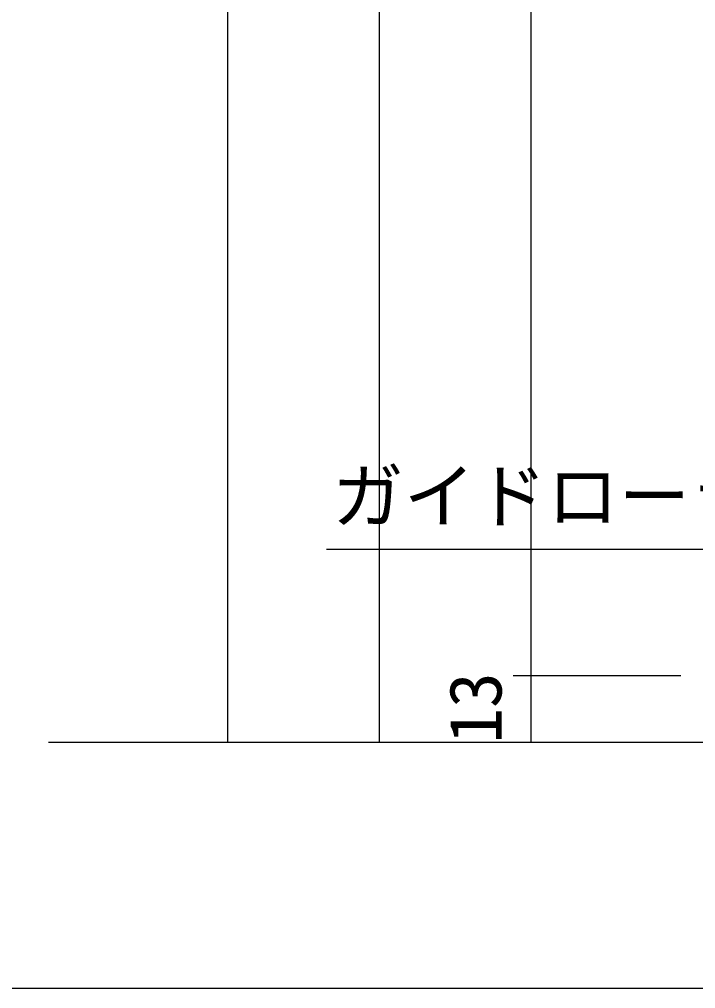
# Model space of a CAD drawing. Units: millimetres, scale not verified. Extents: x -800 to 800, y -554 to 554.
# Drawn here: x -594.9 to -462.7, y -27 to 162.4 of the extents above; entities that cross this region are included whole.
import ezdxf
from ezdxf.enums import TextEntityAlignment as Align

# ---------------------------------------------------------------- set-up
doc = ezdxf.new("R2010")
doc.units = ezdxf.units.MM
doc.header["$LTSCALE"] = 4
for name, color, linetype, lineweight in [('1-0', 7, 'Continuous', 25), ('1-4_0', 7, 'Continuous', 25), ('2-0', 7, 'Continuous', 25)]:
    doc.layers.add(name, color=color, linetype=linetype, lineweight=lineweight)
doc.styles.add('ＭＳ ゴシック', font='')
doc.styles.get('ＭＳ ゴシック').set_extended_font_data('MS Gothic')

msp = doc.modelspace()

# ---------------------------------------------------------------- linework, layer by layer
at = {"layer": '1-0'}
msp.add_lwpolyline([(152, -27), (-780, -27), (-780, 534)], dxfattribs=at)
at = {"layer": '1-4_0'}
msp.add_lwpolyline([(152, -27), (-780, -27), (-780, 534)], dxfattribs=at)
msp.add_lwpolyline([(152, -27), (-780, -27), (-780, 534)], dxfattribs=at)
at = {"layer": '2-0'}
for p, q in [((-554.225, 166.55), (-554.225, 21.197)), ((-524.574, 166.55), (-524.574, 21.197)), ((-494.925, 166.55), (-494.925, 21.197)), ((-534.823, 58.864), (-430.089, 58.864)), ((-498.339, 34.194), (-465.624, 34.194)), ((-494.885, 34.198), (-494.885, 34.194)), ((-589.173, 21.197), (-120.828, 21.197)), ((-554.186, 21.2), (-554.185, 21.197)), ((-524.535, 21.2), (-524.535, 21.197)), ((-494.885, 21.2), (-494.885, 21.197))]:
    msp.add_line(p, q, dxfattribs=at)
for centre, radius, start, end in [((-494.916, 34.194), 0.0476, 172.41237, 177.49008), ((-494.917, 34.194), 0.0461, 167.30076, 172.4108), ((-494.921, 34.194), 0.0423, 177.28194, 182.71806), ((-494.926, 34.194), 0.0374, 182.92754, 188.59425), ((-494.918, 34.194), 0.0448, 162.16106, 167.29973), ((-494.924, 34.194), 0.0387, 188.59373, 194.06049), ((-494.923, 34.194), 0.0399, 194.05839, 199.34971), ((-494.919, 34.195), 0.0437, 156.99154, 162.16058), ((-494.922, 34.195), 0.041, 199.34648, 204.49787), ((-494.922, 34.195), 0.0417, 204.49388, 209.54844), ((-494.92, 34.195), 0.0426, 151.78516, 156.99156), ((-494.921, 34.196), 0.0415, 146.53024, 151.78559), ((-494.921, 34.195), 0.0421, 209.54399, 214.54965), ((-494.922, 34.196), 0.0404, 141.21141, 146.53094), ((-494.921, 34.195), 0.042, 214.54498, 219.55243), ((-494.923, 34.197), 0.0392, 135.811, 141.2122), ((-494.922, 34.195), 0.0414, 219.54776, 224.60875), ((-494.923, 34.194), 0.0404, 224.6043, 229.76987), ((-494.924, 34.198), 0.0381, 130.3107, 135.81166), ((-494.925, 34.198), 0.037, 124.69368, 130.31096), ((-494.923, 34.193), 0.0391, 229.76596, 235.08436), ((-494.924, 34.192), 0.0376, 235.08139, 240.59529), ((-494.925, 34.199), 0.0359, 118.94704, 124.69324), ((-494.926, 34.2), 0.035, 113.06453, 118.94558), ((-494.925, 34.19), 0.036, 240.59379, 246.33638), ((-494.926, 34.189), 0.0345, 246.33697, 252.32716), ((-494.926, 34.201), 0.0342, 107.0493, 113.06175), ((-494.926, 34.201), 0.0337, 100.91642, 107.04501), ((-494.926, 34.188), 0.0332, 252.33047, 258.56738), ((-494.926, 34.201), 0.0336, 94.69429, 100.91056), ((-494.926, 34.187), 0.0323, 258.57387, 265.03187), ((-494.926, 34.199), 0.0365, 88.47665, 94.51767), ((-494.926, 34.189), 0.0345, 265.22372, 271.60851), ((-494.926, 34.19), 0.0448, 83.2407, 88.67196), ((-494.926, 34.197), 0.0427, 271.41725, 277.11512), ((-494.926, 34.192), 0.0433, 77.74544, 83.23734), ((-494.926, 34.197), 0.0421, 277.12005, 282.77356), ((-494.926, 34.193), 0.0421, 72.20845, 77.74231), ((-494.926, 34.196), 0.0418, 282.7772, 288.3595), ((-494.926, 34.196), 0.0418, 288.36172, 293.8584), ((-494.925, 34.194), 0.0412, 66.64504, 72.20566), ((-494.925, 34.194), 0.0405, 61.06658, 66.64261), ((-494.926, 34.196), 0.0419, 293.85926, 299.26831), ((-494.925, 34.195), 0.0401, 55.48069, 61.06449), ((-494.926, 34.197), 0.0421, 299.26795, 304.59878), ((-494.925, 34.195), 0.0398, 49.89181, 55.47888), ((-494.926, 34.197), 0.0422, 304.5974, 309.86911), ((-494.925, 34.195), 0.0397, 44.30207, 49.89017), ((-494.926, 34.197), 0.0421, 309.86695, 315.10644), ((-494.925, 34.195), 0.0397, 38.7125, 44.30048), ((-494.926, 34.196), 0.0417, 315.10374, 320.34374), ((-494.925, 34.195), 0.0399, 33.1243, 38.71084), ((-494.925, 34.196), 0.0411, 320.34075, 325.6178), ((-494.925, 34.195), 0.0403, 325.61477, 330.96718), ((-494.925, 34.195), 0.0402, 27.54004, 33.12243), ((-494.926, 34.195), 0.0407, 21.96484, 27.53787), ((-494.924, 34.195), 0.0392, 330.96443, 336.4299), ((-494.926, 34.194), 0.0414, 16.40717, 21.96232), ((-494.923, 34.194), 0.0379, 336.4278, 342.04075), ((-494.927, 34.194), 0.0423, 10.87935, 16.40429), ((-494.921, 34.194), 0.0367, 342.03973, 347.8279), ((-494.928, 34.194), 0.0436, 5.39754, 10.87616), ((-494.919, 34.194), 0.0344, 353.81156, 359.98645), ((-494.92, 34.194), 0.0354, 347.82846, 353.80892), ((-554.226, 21.196), 0.038, 165.79556, 171.35566), ((-554.227, 21.197), 0.0371, 171.35565, 177.07031), ((-554.22, 21.197), 0.0442, 182.63672, 187.90154), ((-554.225, 21.196), 0.039, 160.37208, 165.79686), ((-554.223, 21.197), 0.0403, 177.2202, 182.7798), ((-554.22, 21.197), 0.0438, 187.90225, 193.14359), ((-554.22, 21.196), 0.0433, 193.14359, 198.3686), ((-554.221, 21.196), 0.0429, 198.36802, 203.5897), ((-554.224, 21.196), 0.0404, 149.81459, 155.05938), ((-554.224, 21.196), 0.0398, 155.0566, 160.3743), ((-554.221, 21.196), 0.0424, 203.58871, 208.82467), ((-554.222, 21.196), 0.0418, 208.82347, 214.09436), ((-554.223, 21.195), 0.0408, 144.60837, 149.81763), ((-554.223, 21.195), 0.0408, 139.39943, 144.6114), ((-554.222, 21.195), 0.0411, 214.09315, 219.42094), ((-554.223, 21.196), 0.0406, 134.15054, 139.40218), ((-554.223, 21.195), 0.0403, 219.41997, 224.82601), ((-554.224, 21.196), 0.0402, 128.82792, 134.15275), ((-554.224, 21.194), 0.0395, 224.82555, 230.32838), ((-554.224, 21.196), 0.0396, 123.40354, 128.82929), ((-554.224, 21.194), 0.0387, 230.32872, 235.94174), ((-554.225, 21.193), 0.038, 235.94315, 241.6721), ((-554.224, 21.197), 0.039, 117.85761, 123.40378), ((-554.225, 21.197), 0.0384, 112.18123, 117.85641), ((-554.225, 21.193), 0.0375, 241.67482, 247.51548), ((-554.225, 21.198), 0.0381, 106.37884, 112.17837), ((-554.225, 21.192), 0.0372, 247.51964, 253.45598), ((-554.225, 21.198), 0.038, 100.47, 106.37422), ((-554.225, 21.193), 0.0374, 253.46155, 259.46495), ((-554.225, 21.197), 0.0383, 94.48976, 100.46374), ((-554.225, 21.193), 0.038, 259.47169, 265.50155), ((-554.225, 21.196), 0.04, 88.50703, 94.43576), ((-554.225, 21.195), 0.0399, 265.55444, 271.4969), ((-554.225, 21.194), 0.0417, 82.80007, 88.59449), ((-554.225, 21.197), 0.0414, 271.40309, 277.22977), ((-554.224, 21.196), 0.0398, 76.9289, 82.79287), ((-554.224, 21.195), 0.0393, 277.23702, 283.1775), ((-554.224, 21.197), 0.0386, 71.04126, 76.92195), ((-554.224, 21.193), 0.0379, 283.18506, 289.18413), ((-554.224, 21.198), 0.0379, 65.1842, 71.03512), ((-554.224, 21.192), 0.037, 289.1914, 295.19569), ((-554.224, 21.198), 0.0377, 59.39458, 65.17927), ((-554.224, 21.192), 0.0367, 295.20217, 301.16449), ((-554.224, 21.198), 0.0378, 53.69692, 59.39107), ((-554.224, 21.192), 0.0369, 301.1698, 307.0524), ((-554.224, 21.198), 0.0381, 48.10283, 53.69484), ((-554.224, 21.193), 0.0374, 307.05638, 312.83266), ((-554.224, 21.197), 0.0386, 42.61192, 48.10205), ((-554.224, 21.193), 0.0381, 312.83533, 318.49009), ((-554.225, 21.197), 0.0391, 37.21349, 42.61221), ((-554.225, 21.194), 0.0391, 318.49159, 324.01995), ((-554.225, 21.197), 0.0395, 31.88886, 37.21461), ((-554.226, 21.194), 0.0402, 324.02052, 329.42611), ((-554.225, 21.197), 0.0398, 26.61361, 31.89052), ((-554.227, 21.195), 0.0414, 329.426, 334.71875), ((-554.225, 21.196), 0.04, 21.35991, 26.61555), ((-554.228, 21.196), 0.0426, 334.71822, 339.91209), ((-554.225, 21.196), 0.04, 16.09871, 21.36188), ((-554.231, 21.196), 0.045, 345.02163, 350.06586), ((-554.229, 21.196), 0.0439, 339.91137, 345.02235), ((-554.225, 21.197), 0.0398, 10.80178, 16.10046), ((-554.225, 21.197), 0.0394, 5.44384, 10.80304), ((-554.233, 21.197), 0.0474, 355.05737, 0.01013), ((-554.232, 21.196), 0.0462, 350.0653, 355.05764), ((-524.575, 21.196), 0.039, 160.37208, 165.79686), ((-524.575, 21.196), 0.038, 165.79556, 171.35566), ((-524.576, 21.197), 0.0371, 171.35565, 177.07031), ((-524.573, 21.197), 0.0403, 177.2202, 182.7798), ((-524.569, 21.197), 0.0442, 182.63672, 187.90154), ((-524.57, 21.197), 0.0438, 187.90225, 193.14359), ((-524.57, 21.196), 0.0433, 193.14359, 198.3686), ((-524.571, 21.196), 0.0429, 198.36802, 203.5897), ((-524.574, 21.196), 0.0398, 155.0566, 160.3743), ((-524.573, 21.196), 0.0404, 149.81459, 155.05938), ((-524.571, 21.196), 0.0424, 203.58871, 208.82467), ((-524.572, 21.196), 0.0418, 208.82347, 214.09436), ((-524.573, 21.195), 0.0408, 144.60837, 149.81763), ((-524.573, 21.195), 0.0408, 139.39943, 144.6114), ((-524.572, 21.195), 0.0411, 214.09315, 219.42094), ((-524.573, 21.196), 0.0406, 134.15054, 139.40218), ((-524.573, 21.195), 0.0403, 219.41997, 224.82601), ((-524.573, 21.196), 0.0402, 128.82792, 134.15275), ((-524.573, 21.194), 0.0395, 224.82555, 230.32838), ((-524.574, 21.196), 0.0396, 123.40354, 128.82929), ((-524.574, 21.194), 0.0387, 230.32872, 235.94174), ((-524.574, 21.197), 0.039, 117.85761, 123.40378), ((-524.574, 21.193), 0.038, 235.94315, 241.6721), ((-524.574, 21.197), 0.0384, 112.18123, 117.85641), ((-524.574, 21.193), 0.0375, 241.67482, 247.51548), ((-524.575, 21.192), 0.0372, 247.51964, 253.45598), ((-524.574, 21.198), 0.0381, 106.37884, 112.17837), ((-524.574, 21.198), 0.038, 100.47, 106.37422), ((-524.574, 21.193), 0.0374, 253.46155, 259.46495), ((-524.574, 21.197), 0.0383, 94.48976, 100.46374), ((-524.574, 21.193), 0.038, 259.47169, 265.50155), ((-524.574, 21.196), 0.04, 88.50703, 94.43576), ((-524.574, 21.195), 0.0399, 265.55444, 271.4969), ((-524.574, 21.194), 0.0417, 82.80007, 88.59449), ((-524.574, 21.197), 0.0414, 271.40309, 277.22977), ((-524.574, 21.196), 0.0398, 76.9289, 82.79287), ((-524.574, 21.195), 0.0393, 277.23702, 283.1775), ((-524.574, 21.197), 0.0386, 71.04126, 76.92195), ((-524.574, 21.193), 0.0379, 283.18506, 289.18413), ((-524.574, 21.198), 0.0379, 65.1842, 71.03512), ((-524.573, 21.192), 0.037, 289.1914, 295.19569), ((-524.573, 21.198), 0.0377, 59.39458, 65.17927), ((-524.573, 21.192), 0.0367, 295.20217, 301.16449), ((-524.573, 21.198), 0.0378, 53.69692, 59.39107), ((-524.573, 21.192), 0.0369, 301.1698, 307.0524), ((-524.574, 21.198), 0.0381, 48.10283, 53.69484), ((-524.574, 21.193), 0.0374, 307.05638, 312.83266), ((-524.574, 21.197), 0.0386, 42.61192, 48.10205), ((-524.574, 21.193), 0.0381, 312.83533, 318.49009), ((-524.575, 21.194), 0.0391, 318.49159, 324.01995), ((-524.574, 21.197), 0.0391, 37.21349, 42.61221), ((-524.575, 21.197), 0.0395, 31.88886, 37.21461), ((-524.576, 21.194), 0.0402, 324.02052, 329.42611), ((-524.575, 21.197), 0.0398, 26.61361, 31.89052), ((-524.577, 21.195), 0.0414, 329.426, 334.71875), ((-524.575, 21.196), 0.04, 21.35991, 26.61555), ((-524.578, 21.196), 0.0426, 334.71822, 339.91209), ((-524.575, 21.196), 0.04, 16.09871, 21.36188), ((-524.579, 21.196), 0.0439, 339.91137, 345.02235), ((-524.575, 21.197), 0.0398, 10.80178, 16.10046), ((-524.58, 21.196), 0.045, 345.02163, 350.06586), ((-524.575, 21.197), 0.0394, 5.44384, 10.80304), ((-524.582, 21.197), 0.0474, 355.05737, 0.01013), ((-524.581, 21.196), 0.0462, 350.0653, 355.05764), ((-494.919, 21.197), 0.0446, 182.63496, 187.85567), ((-494.926, 21.197), 0.0374, 171.40575, 177.07246), ((-494.923, 21.197), 0.0404, 177.22595, 182.77405), ((-494.919, 21.197), 0.0445, 187.85614, 193.00978), ((-494.923, 21.196), 0.0399, 160.65029, 165.94161), ((-494.924, 21.196), 0.0387, 165.93951, 171.40627), ((-494.919, 21.197), 0.0444, 193.00922, 198.10596), ((-494.922, 21.196), 0.041, 155.50213, 160.65352), ((-494.919, 21.197), 0.0442, 198.10453, 203.16291), ((-494.922, 21.195), 0.0417, 150.45156, 155.50612), ((-494.919, 21.196), 0.0438, 203.16077, 208.20632), ((-494.921, 21.195), 0.0421, 145.45035, 150.45601), ((-494.92, 21.196), 0.0432, 208.20366, 213.26741), ((-494.921, 21.195), 0.042, 140.44757, 145.45502), ((-494.921, 21.196), 0.0423, 213.26441, 218.38138), ((-494.922, 21.196), 0.0414, 135.39125, 140.45224), ((-494.922, 21.195), 0.0411, 218.37828, 223.58582), ((-494.923, 21.196), 0.0404, 130.23013, 135.3957), ((-494.923, 21.194), 0.0397, 223.58288, 228.91868), ((-494.924, 21.193), 0.0382, 228.91626, 234.41591), ((-494.923, 21.197), 0.0391, 124.91564, 130.23404), ((-494.924, 21.199), 0.0376, 119.40471, 124.91861), ((-494.924, 21.191), 0.0366, 234.41443, 240.10821), ((-494.925, 21.2), 0.036, 113.66362, 119.40621), ((-494.925, 21.19), 0.0351, 240.10819, 246.01707), ((-494.926, 21.201), 0.0345, 107.67284, 113.66303), ((-494.926, 21.189), 0.0337, 246.01908, 252.15012), ((-494.926, 21.203), 0.0332, 101.43262, 107.66953), ((-494.926, 21.188), 0.0327, 252.15464, 258.49629), ((-494.926, 21.203), 0.0323, 94.96813, 101.42613), ((-494.926, 21.187), 0.0321, 258.50357, 265.02204), ((-494.926, 21.201), 0.0345, 88.39149, 94.77628), ((-494.926, 21.19), 0.0345, 265.21307, 271.61285), ((-494.926, 21.193), 0.0427, 82.88488, 88.58275), ((-494.926, 21.198), 0.0425, 271.41494, 277.14461), ((-494.926, 21.194), 0.0421, 77.22644, 82.87995), ((-494.926, 21.197), 0.0415, 277.14969, 282.87773), ((-494.926, 21.194), 0.0418, 71.6405, 77.2228), ((-494.926, 21.196), 0.041, 282.88194, 288.57878), ((-494.926, 21.194), 0.0418, 66.1416, 71.63828), ((-494.926, 21.196), 0.0408, 288.58196, 294.22721), ((-494.926, 21.194), 0.0419, 60.73169, 66.14074), ((-494.926, 21.196), 0.0408, 294.22931, 299.81231), ((-494.926, 21.196), 0.0409, 299.81342, 305.33275), ((-494.926, 21.194), 0.0421, 55.40122, 60.73205), ((-494.926, 21.194), 0.0422, 50.13089, 55.4026), ((-494.926, 21.196), 0.0411, 305.33301, 310.79525), ((-494.926, 21.194), 0.0421, 44.89356, 50.13305), ((-494.926, 21.196), 0.0413, 310.7949, 316.21291), ((-494.926, 21.194), 0.0417, 39.65626, 44.89626), ((-494.926, 21.197), 0.0415, 316.21217, 321.60318), ((-494.925, 21.194), 0.0411, 34.3822, 39.65925), ((-494.926, 21.197), 0.0416, 321.60228, 326.98579), ((-494.925, 21.195), 0.0403, 29.03282, 34.38523), ((-494.926, 21.197), 0.0416, 326.98498, 332.38073), ((-494.924, 21.195), 0.0392, 23.5701, 29.03557), ((-494.926, 21.197), 0.0415, 332.38024, 337.80616), ((-494.923, 21.196), 0.0379, 17.95925, 23.5722), ((-494.926, 21.197), 0.0414, 337.80622, 343.27642), ((-494.921, 21.196), 0.0367, 12.1721, 17.96027), ((-494.927, 21.197), 0.0417, 354.38136, 0.00443), ((-494.926, 21.197), 0.0414, 343.27723, 348.80016), ((-494.92, 21.196), 0.0354, 6.19108, 12.17154), ((-494.926, 21.197), 0.0415, 348.80188, 354.37864)]:
    msp.add_arc(centre, radius, start, end, dxfattribs=at)

# ---------------------------------------------------------------- texts
at = {"layer": '2-0', "style": 'ＭＳ ゴシック'}
msp.add_text('ガイドローラー', height=10.26, dxfattribs=at).set_placement((-533.744, 61.081), align=Align.BOTTOM_LEFT)
msp.add_text('13', height=10.26, rotation=90, dxfattribs=at).set_placement((-497.56, 20.877), align=Align.BOTTOM_LEFT)

doc.saveas('drawing.dxf')
